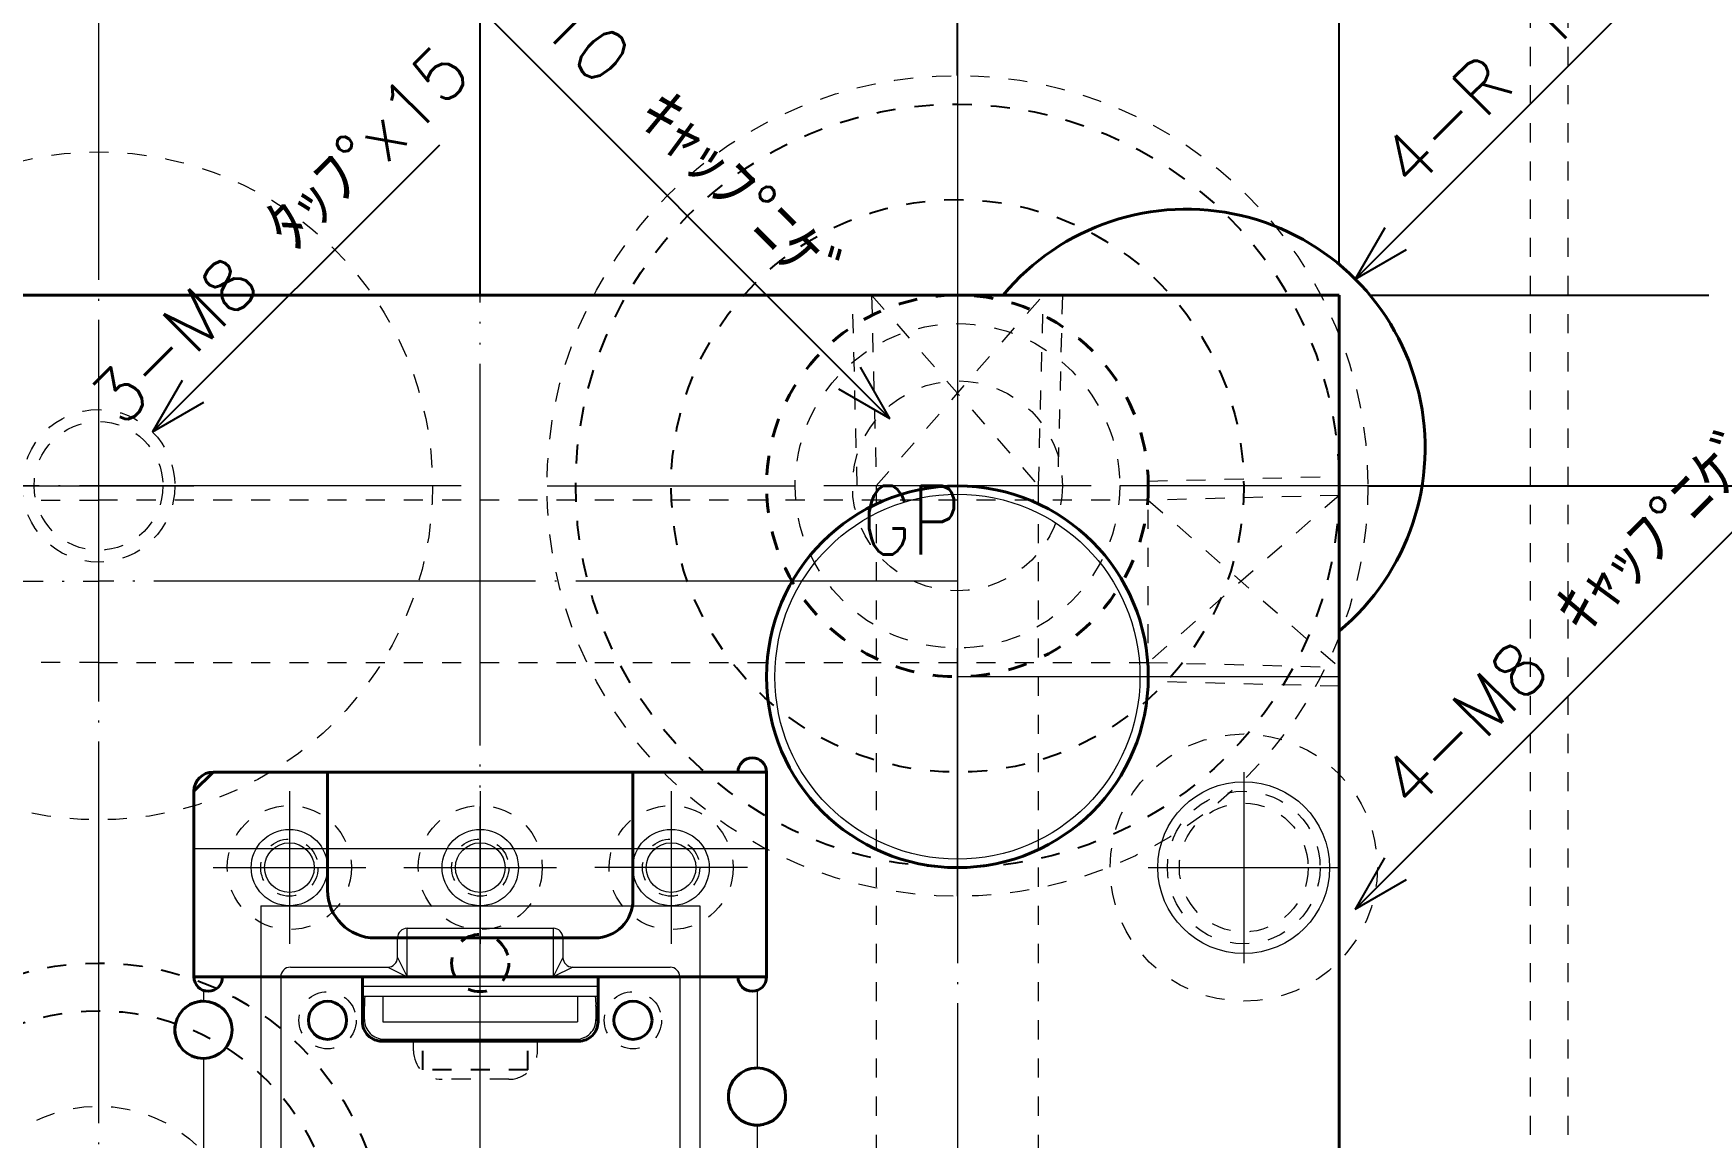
# Model space of a CAD drawing. Extents: x -178 to 604, y -587 to 345.
# Drawn here: x -3.4 to 83.8, y 65.8 to 123.7 of the extents above; entities that cross this region are included whole.
import ezdxf

# ---------------------------------------------------------------- set-up
doc = ezdxf.new("R2010")
doc.units = 0
doc.header["$MEASUREMENT"] = 0
for name, pattern in [('BORDER', [22, 20, -1, 0, -1]), ('DIVIDE', [23, 20, -1, 0, -1, 0, -1]), ('PHANTOM', [35, 30, -1, 1, -1, 1, -1]), ('STITCH', [2, 1, -1])]:
    doc.linetypes.add(name, pattern=pattern)
for name, color, linetype in [('1', 7, 'Continuous'), ('11', 7, 'Continuous'), ('12', 7, 'Continuous'), ('15', 7, 'Continuous'), ('25', 7, 'Continuous'), ('3', 7, 'Continuous'), ('4', 7, 'Continuous'), ('5', 7, 'Continuous'), ('7', 7, 'Continuous'), ('寸法線', 7, 'Continuous')]:
    doc.layers.add(name, color=color, linetype=linetype)
doc.styles.get("Standard").update_dxf_attribs({"font": 'txt', "bigfont": 'extfont'})
doc.dimstyles.new('VELDIM0', dxfattribs={"dimtxt": 2.69875, "dimasz": 3.000166, "dimexe": 0.5, "dimexo": 0.0625, "dimgap": 0.09, "dimtad": 0, "dimdec": 3, "dimdsep": 46, "dimtxsty": 'Standard', "dimcen": 0.09, "dimdle": 3, "dimadec": 0, "dimazin": 0, "dimtfac": 1, "dimtdec": 4, "dimtofl": 0, "dimtmove": 0, "dimatfit": 3, "dimfxl": 1, "dimtolj": 1, "dimtzin": 0, "dimarcsym": 0})
doc.dimstyles.new('VELDIM1', dxfattribs={"dimtxt": 2.69875, "dimasz": 3.000166, "dimexe": 0.5, "dimexo": 0.0625, "dimgap": 0.09, "dimtad": 0, "dimdec": 3, "dimdsep": 46, "dimtxsty": 'Standard', "dimcen": 0.09, "dimdle": 2, "dimadec": 0, "dimazin": 0, "dimtfac": 1, "dimtdec": 4, "dimtofl": 0, "dimtmove": 0, "dimatfit": 3, "dimfxl": 1, "dimtolj": 1, "dimtzin": 0, "dimarcsym": 0})
doc.dimstyles.new('VELDIM2', dxfattribs={"dimtxt": 2.69875, "dimasz": 3.000166, "dimexe": 1.25, "dimexo": 0.0625, "dimgap": 0.09, "dimtad": 0, "dimdec": 3, "dimdsep": 46, "dimtxsty": 'Standard', "dimcen": 0.09, "dimdle": 5, "dimadec": 0, "dimazin": 0, "dimtfac": 1, "dimtdec": 4, "dimtofl": 0, "dimtmove": 0, "dimatfit": 3, "dimfxl": 1, "dimtolj": 1, "dimtzin": 0, "dimarcsym": 0})

# ---------------------------------------------------------------- blocks, each defined once
blk = doc.blocks.new('*D181')
at = {"color": 0}
for p, q in [((65.828, 77.828), (86.167, 98.167)), ((67.381, 80.518), (65.828, 77.828)), ((65.828, 77.828), (68.518, 79.381))]:
    blk.add_line(p, q, dxfattribs=at)
blk.add_text('4-M8 ｷｬｯﾌ%%dﾆｹﾞ', height=2.69875, rotation=45, dxfattribs=at).set_placement((68.815, 82.851))
blk = doc.blocks.new('*D191')
at = {"color": 0}
for p, q in [((2.828, 102.828), (17.877, 117.877)), ((4.381, 105.518), (2.828, 102.828)), ((2.828, 102.828), (5.518, 104.381))]:
    blk.add_line(p, q, dxfattribs=at)
blk.add_text('3-M8 ﾀｯﾌ%%dx15', height=2.69875, rotation=45, dxfattribs=at).set_placement((1.244, 103.002))
blk = doc.blocks.new('CLUMP99')
at = {"layer": '11', "color": 5, "linetype": 'PHANTOM', "lineweight": 5}
for p, q in [((0, 105), (0, 95)), ((-5, 100), (5, 100))]:
    blk.add_line(p, q, dxfattribs=at)
at = {"layer": '11', "linetype": 'STITCH', "lineweight": 13}
blk.add_circle((0, 100), 4, dxfattribs=at)
at = {"layer": '11', "color": 5, "linetype": 'STITCH', "lineweight": 5}
blk.add_circle((0, 100), 3.375, dxfattribs=at)
blk = doc.blocks.new('CLUMP106')
at = {"layer": '11', "color": 5, "linetype": 'PHANTOM', "lineweight": 5}
for p, q in [((30, 84), (30, 76)), ((34, 80), (26, 80))]:
    blk.add_line(p, q, dxfattribs=at)
at = {"layer": '11', "linetype": 'STITCH', "lineweight": 5}
blk.add_circle((30, 80), 3.25, dxfattribs=at)
at = {"layer": '11', "color": 1, "lineweight": 13}
blk.add_circle((30, 80), 2, dxfattribs=at)
blk = doc.blocks.new('CLUMP107')
at = {"layer": '11', "color": 5, "linetype": 'PHANTOM', "lineweight": 5}
for p, q in [((30, 83), (30, 77)), ((33, 80), (27, 80))]:
    blk.add_line(p, q, dxfattribs=at)
at = {"layer": '11', "color": 1, "linetype": 'STITCH', "lineweight": 13}
blk.add_circle((30, 80), 1.5, dxfattribs=at)
at = {"layer": '11', "color": 5, "lineweight": 5}
blk.add_circle((30, 80), 1.3, dxfattribs=at)
blk = doc.blocks.new('CLUMP109')
at = {"layer": '12', "linetype": 'STITCH', "lineweight": 13}
for p, q in [((39.75, 100), (39.5, 110)), ((39.5, 110), (40.5, 110)), ((40.5, 110), (49.25, 100)), ((40.5, 110), (40.75, 100)), ((40.75, 100), (49.5, 110)), ((49.25, 100), (49.5, 110)), ((49.5, 110), (50.5, 110)), ((50.5, 110), (50.25, 100)), ((50.25, 100), (39.75, 100))]:
    blk.add_line(p, q, dxfattribs=at)
blk = doc.blocks.new('CLUMP108')
at = {"layer": '12', "linetype": 'STITCH', "lineweight": 13}
blk.add_blockref('CLUMP109', (0, 0), dxfattribs=at)
blk = doc.blocks.new('CLUMP110')
at = {"layer": '11', "color": 5, "linetype": 'PHANTOM', "lineweight": 5}
for p, q in [((20, 84), (20, 76)), ((16, 80), (24, 80))]:
    blk.add_line(p, q, dxfattribs=at)
at = {"layer": '11', "linetype": 'STITCH', "lineweight": 5}
blk.add_circle((20, 80), 3.25, dxfattribs=at)
at = {"layer": '11', "color": 1, "lineweight": 13}
blk.add_circle((20, 80), 2, dxfattribs=at)
blk = doc.blocks.new('CLUMP111')
at = {"layer": '11', "color": 5, "linetype": 'PHANTOM', "lineweight": 5}
for p, q in [((20, 83), (20, 77)), ((17, 80), (23, 80))]:
    blk.add_line(p, q, dxfattribs=at)
at = {"layer": '11', "color": 1, "linetype": 'STITCH', "lineweight": 13}
blk.add_circle((20, 80), 1.5, dxfattribs=at)
at = {"layer": '11', "color": 5, "lineweight": 5}
blk.add_circle((20, 80), 1.3, dxfattribs=at)
blk = doc.blocks.new('CLUMP112')
at = {"layer": '11', "color": 5, "linetype": 'PHANTOM', "lineweight": 5}
for p, q in [((10, 83), (10, 77)), ((7, 80), (13, 80))]:
    blk.add_line(p, q, dxfattribs=at)
at = {"layer": '11', "color": 1, "linetype": 'STITCH', "lineweight": 13}
blk.add_circle((10, 80), 1.5, dxfattribs=at)
at = {"layer": '11', "color": 5, "lineweight": 5}
blk.add_circle((10, 80), 1.3, dxfattribs=at)
blk = doc.blocks.new('CLUMP113')
at = {"layer": '11', "color": 5, "linetype": 'PHANTOM', "lineweight": 5}
for p, q in [((10, 84), (10, 76)), ((6, 80), (14, 80))]:
    blk.add_line(p, q, dxfattribs=at)
at = {"layer": '11', "linetype": 'STITCH', "lineweight": 5}
blk.add_circle((10, 80), 3.25, dxfattribs=at)
at = {"layer": '11', "color": 1, "lineweight": 13}
blk.add_circle((10, 80), 2, dxfattribs=at)
blk = doc.blocks.new('CLUMP276')
at = {"layer": '7', "lineweight": 13}
for p, q in [((-5, 81), (-35, 81)), ((5, 81), (35, 81)), ((-8.5, 78), (-31.5, 78)), ((-31.5, 78), (-31.5, 74.272)), ((-8.5, 78), (-8.5, 74.272)), ((8.5, 78), (31.5, 78)), ((8.5, 78), (8.5, 74.272)), ((31.5, 78), (31.5, 74.272)), ((-31.5, 74.272), (-31.5, 29.5)), ((-8.5, 74.272), (-8.5, 48)), ((8.5, 74.272), (8.5, 48)), ((31.5, 74.272), (31.5, 29.5)), ((-34.5, 73.565), (-34.5, 69.5)), ((-5.5, 73.565), (-5.5, 73)), ((5.5, 73.565), (5.5, 73)), ((34.5, 73.565), (34.5, 69.5)), ((-5.5, 70), (-5.5, 48)), ((5.5, 70), (5.5, 48)), ((-34.5, 66.5), (-34.5, 58)), ((34.5, 66.5), (34.5, 58)), ((-34.5, 55), (-34.5, 29.5)), ((34.5, 55), (34.5, 29.5)), ((-31.5, 29.5), (-20, 29.5)), ((31.5, 29.5), (20, 29.5)), ((-31.5, 26.5), (-20, 26.5)), ((31.5, 26.5), (20, 26.5))]:
    blk.add_line(p, q, dxfattribs=at)
for centre, radius, start, end in [((-7, 48), 1.5, 180, 270), ((7, 48), 1.5, 270, 0), ((-31.5, 29.5), 3, 180, 270), ((-20, 28), 1.5, 270, 90), ((20, 28), 1.5, 90, 270), ((31.5, 29.5), 3, 270, 0)]:
    blk.add_arc(centre, radius, start, end, dxfattribs=at)
blk = doc.blocks.new('CLUMP277')
at = {"layer": '11', "linetype": 'STITCH', "lineweight": 5}
blk.add_circle((0, 60), 7.5, dxfattribs=at)
at = {"layer": '11', "linetype": 'STITCH', "lineweight": 13}
blk.add_circle((0, 60), 4.5, dxfattribs=at)
blk = doc.blocks.new('CLUMP321')
at = {"layer": '11', "linetype": 'STITCH', "lineweight": 5}
blk.add_circle((60, 80), 7, dxfattribs=at)
at = {"layer": '11', "lineweight": 13}
blk.add_circle((60, 80), 4.5, dxfattribs=at)
blk = doc.blocks.new('CLUMP322')
at = {"layer": '11', "color": 5, "linetype": 'PHANTOM', "lineweight": 5}
for p, q in [((60, 85), (60, 75)), ((55, 80), (65, 80))]:
    blk.add_line(p, q, dxfattribs=at)
at = {"layer": '11', "linetype": 'STITCH', "lineweight": 13}
blk.add_circle((60, 80), 4, dxfattribs=at)
at = {"layer": '11', "color": 5, "linetype": 'STITCH', "lineweight": 5}
blk.add_circle((60, 80), 3.375, dxfattribs=at)
blk = doc.blocks.new('CLUMP324')
at = {"layer": '12', "linetype": 'STITCH', "lineweight": 13}
for p, q in [((55, 100.25), (65, 100.5)), ((65, 100.5), (65, 99.5)), ((55, 89.75), (55, 100.25)), ((65, 99.5), (55, 90.75)), ((65, 99.5), (55, 99.25)), ((55, 99.25), (65, 90.5)), ((55, 90.75), (65, 90.5)), ((65, 90.5), (65, 89.5)), ((65, 89.5), (55, 89.75))]:
    blk.add_line(p, q, dxfattribs=at)
blk = doc.blocks.new('CLUMP323')
at = {"layer": '12', "linetype": 'STITCH', "lineweight": 13}
blk.add_blockref('CLUMP324', (0, 0), dxfattribs=at)
blk = doc.blocks.new('CLUMP327')
at = {"layer": '11', "color": 5, "linetype": 'PHANTOM', "lineweight": 5}
for p, q in [((45, 107), (45, 93)), ((52, 100), (38, 100))]:
    blk.add_line(p, q, dxfattribs=at)
at = {"layer": '11', "linetype": 'STITCH', "lineweight": 5}
blk.add_circle((45, 100), 8.5, dxfattribs=at)
at = {"layer": '11', "linetype": 'STITCH', "lineweight": 13}
blk.add_circle((45, 100), 5.5, dxfattribs=at)
blk = doc.blocks.new('CLUMP367')
at = {"layer": '4', "color": 4, "linetype": 'DIVIDE', "lineweight": 5}
for p, q in [((16.175, 74.272), (16.175, 76.822)), ((23.825, 76.822), (23.825, 74.272)), ((15.665, 76.312), (24.335, 76.312)), ((15.665, 75.292), (16.175, 74.272)), ((24.335, 75.292), (23.825, 74.272)), ((9.545, 74.272), (16.175, 74.272)), ((15.155, 74.782), (16.175, 74.272)), ((24.845, 74.782), (23.825, 74.272)), ((23.825, 74.272), (30.455, 74.272)), ((26.171, 73.762), (13.829, 73.762)), ((13.829, 71.925), (13.936, 72.032)), ((26.064, 72.032), (26.171, 71.925)), ((14.848, 70.906), (14.954, 71.013)), ((25.046, 71.013), (25.152, 70.906))]:
    blk.add_line(p, q, dxfattribs=at)
blk = doc.blocks.new('*D676')
at = {"color": 0}
for p, q in [((66.605, 110), (87.736, 110)), ((87.736, 110), (108.868, 110)), ((108.868, 110), (128.413, 110))]:
    blk.add_line(p, q, dxfattribs=at)
blk.add_text('110', height=2.6987, dxfattribs=at).set_placement((130, 110.285))
blk = doc.blocks.new('*D677')
at = {"color": 0}
for p, q in [((66.5, 100), (87.667, 100)), ((87.667, 100), (108.833, 100)), ((108.833, 100), (128.413, 100))]:
    blk.add_line(p, q, dxfattribs=at)
blk.add_text('100', height=2.6987, dxfattribs=at).set_placement((130, 98.889))
blk = doc.blocks.new('*D733')
at = {"color": 0}
for p, q in [((63.5, 149), (85.667, 149)), ((85.667, 149), (107.833, 149)), ((107.833, 149), (128.413, 149))]:
    blk.add_line(p, q, dxfattribs=at)
blk.add_text('149', height=2.6987, dxfattribs=at).set_placement((130, 147.889))
blk = doc.blocks.new('CLUMP398')
at = {"layer": '25', "color": 5, "linetype": 'BORDER', "lineweight": 5}
for p, q in [((45, 121.5), (45, 108.5)), ((23.5, 100), (36.5, 100)), ((66.5, 100), (53.5, 100)), ((45, 78.5), (45, 91.5))]:
    blk.add_line(p, q, dxfattribs=at)
blk = doc.blocks.new('*D736')
at = {"color": 0}
for p, q in [((65, 157.202), (65, 178.413)), ((65, 134.403), (65, 157.202)), ((65, 111.605), (65, 134.403))]:
    blk.add_line(p, q, dxfattribs=at)
blk.add_text('65', height=2.6987, rotation=90, dxfattribs=at).set_placement((64.715, 180))
blk = doc.blocks.new('*D741')
at = {"color": 0}
for p, q in [((-20, 156.667), (-20, 178.413)), ((-20, 133.333), (-20, 156.667)), ((-20, 110), (-20, 133.333))]:
    blk.add_line(p, q, dxfattribs=at)
blk.add_text('20 製品基準', height=2.6987, rotation=90, dxfattribs=at).set_placement((-19.026, 180))
blk = doc.blocks.new('*D742')
at = {"color": 0}
for p, q in [((-45, 160.5), (-45, 178.413)), ((-45, 141), (-45, 160.5)), ((-45, 121.5), (-45, 141))]:
    blk.add_line(p, q, dxfattribs=at)
blk.add_text('45', height=2.6987, rotation=90, dxfattribs=at).set_placement((-43.889, 180))
blk = doc.blocks.new('*D744')
at = {"color": 0}
for p, q in [((20, 156.667), (20, 178.413)), ((20, 133.333), (20, 156.667)), ((20, 110), (20, 133.333))]:
    blk.add_line(p, q, dxfattribs=at)
blk.add_text('20 製品基準', height=2.6987, rotation=90, dxfattribs=at).set_placement((20.974, 180))
blk = doc.blocks.new('*D746')
at = {"color": 0}
for p, q in [((45, 160.5), (45, 178.413)), ((45, 141), (45, 160.5)), ((45, 121.5), (45, 141))]:
    blk.add_line(p, q, dxfattribs=at)
blk.add_text('45', height=2.6987, rotation=90, dxfattribs=at).set_placement((46.111, 180))
blk = doc.blocks.new('*D755')
at = {"color": 0}
for p, q in [((100, 158.5), (100, 178.413)), ((100, 137), (100, 158.5)), ((100, 115.5), (100, 137))]:
    blk.add_line(p, q, dxfattribs=at)
blk.add_text('100', height=2.6987, rotation=90, dxfattribs=at).set_placement((101.111, 180))
blk = doc.blocks.new('*D756')
at = {"color": 0}
for p, q in [((41.465, 103.537), (16.227, 128.789)), ((41.465, 103.537), (39.913, 106.227)), ((38.776, 105.09), (41.465, 103.537))]:
    blk.add_line(p, q, dxfattribs=at)
blk.add_text('6-M10 ｷｬｯﾌ%%dﾆｹﾞ', height=2.69875, rotation=314.9842, dxfattribs=at).set_placement((17.245, 129.807))
blk = doc.blocks.new('*D757')
at = {"color": 0}
for p, q in [((65.839, 110.839), (80.4, 125.4)), ((67.392, 113.529), (65.839, 110.839)), ((65.839, 110.839), (68.529, 112.392))]:
    blk.add_line(p, q, dxfattribs=at)
blk.add_text('4-R 12.5', height=2.6987, rotation=45, dxfattribs=at).set_placement((68.814, 115.386))
blk = doc.blocks.new('*D758')
at = {"color": 0}
for p, q in [((5, 140), (46.667, 140)), ((46.667, 140), (88.333, 140)), ((88.333, 140), (128.413, 140))]:
    blk.add_line(p, q, dxfattribs=at)
blk.add_text('140', height=2.6987, dxfattribs=at).set_placement((130, 138.889))
blk = doc.blocks.new('*D806')
at = {"color": 0}
for p, q in [((-100, 158.5), (-100, 178.413)), ((-100, 137), (-100, 158.5)), ((-100, 115.5), (-100, 137))]:
    blk.add_line(p, q, dxfattribs=at)
blk.add_text('100', height=2.6987, rotation=90, dxfattribs=at).set_placement((-98.889, 180))
blk = doc.blocks.new('*D823')
at = {"color": 0}
for p, q in [((-65, 154.333), (-65, 178.413)), ((-65, 128.667), (-65, 154.333)), ((-65, 103), (-65, 128.667))]:
    blk.add_line(p, q, dxfattribs=at)
blk.add_text('65', height=2.6987, rotation=90, dxfattribs=at).set_placement((-65.285, 180))

msp = doc.modelspace()

# ---------------------------------------------------------------- linework, layer by layer
at = {"layer": '1', "color": 1, "linetype": 'DIVIDE', "lineweight": 13}
msp.add_line((20, 40), (20, 110), dxfattribs=at)
at = {"layer": '11', "linetype": 'STITCH', "lineweight": 13}
msp.add_circle((45, 100), 21.5, dxfattribs=at)
at = {"layer": '11', "linetype": 'STITCH', "lineweight": 25}
for radius in [20, 15]:
    msp.add_circle((45, 100), radius, dxfattribs=at)
at = {"layer": '11', "color": 3, "linetype": 'STITCH', "lineweight": 25}
msp.add_circle((0, 60), 12.5, dxfattribs=at)
at = {"layer": '12', "linetype": 'STITCH', "lineweight": 13}
for p, q in [((40.75, 100), (40.75, 27)), ((49.25, 27), (49.25, 100)), ((-55, 99.25), (0, 99.25)), ((55, 99.25), (0, 99.25)), ((0, 90.75), (-55, 90.75)), ((0, 90.75), (55, 90.75))]:
    msp.add_line(p, q, dxfattribs=at)
at = {"layer": '12', "color": 5, "linetype": 'BORDER', "lineweight": 5}
for p, q in [((-45, 95), (0, 95)), ((45, 95), (0, 95)), ((45, 95), (45, 35))]:
    msp.add_line(p, q, dxfattribs=at)
at = {"layer": '15', "color": 3, "lineweight": 40}
for centre in [(12, 72), (28, 72)]:
    msp.add_circle(centre, 1, dxfattribs=at)
at = {"layer": '25', "color": 5, "linetype": 'BORDER', "lineweight": 5}
for p, q in [((0, 175), (0, 40)), ((19, 100), (-19, 100))]:
    msp.add_line(p, q, dxfattribs=at)
at = {"layer": '25', "linetype": 'STITCH', "lineweight": 13}
for p, q in [((75, 173), (75, 0)), ((77, 0), (77, 173))]:
    msp.add_line(p, q, dxfattribs=at)
at = {"layer": '25', "color": 1, "linetype": 'STITCH', "lineweight": 5}
msp.add_circle((0, 100), 17.5, dxfattribs=at)
at = {"layer": '25', "linetype": 'STITCH', "lineweight": 40}
for centre, radius in [((45, 100), 10), ((20, 75), 1.5), ((5.5, 71.5), 1.5), ((34.5, 68), 1.5)]:
    msp.add_circle(centre, radius, dxfattribs=at)
at = {"layer": '25', "color": 3, "linetype": 'STITCH', "lineweight": 25}
msp.add_circle((0, 60), 15, dxfattribs=at)
at = {"layer": '25', "color": 3, "linetype": 'STITCH', "lineweight": 13}
for centre in [(12, 72), (28, 72)]:
    msp.add_circle(centre, 1.5, dxfattribs=at)
at = {"layer": '25', "lineweight": 40}
msp.add_arc((57, 102), 12.5, 309.791819, 140.208181, dxfattribs=at)
at = {"layer": '3', "lineweight": 13}
for p, q in [((16.1751, 76.822), (23.8251, 76.822)), ((15.6651, 75.292), (15.6651, 76.312)), ((24.3351, 76.312), (24.3351, 75.292)), ((9.545, 74.272), (9.545, 31.33)), ((10.055, 74.782), (15.1551, 74.782)), ((24.8451, 74.782), (29.945, 74.782)), ((30.455, 74.272), (30.455, 31.33)), ((13.8289, 71.9246), (13.8289, 73.762)), ((26.1711, 73.762), (26.1711, 71.9246)), ((26.1443, 73.252), (13.8557, 73.252)), ((13.9358, 72.0315), (13.9358, 72.742)), ((14.9, 73.252), (14.9, 71.926)), ((25.1, 73.252), (25.1, 71.926)), ((26.0642, 72.742), (26.0642, 72.0315)), ((14.9, 71.926), (25.1, 71.926)), ((14.8475, 70.906), (25.1525, 70.906)), ((14.9544, 71.0129), (25.0456, 71.0129))]:
    msp.add_line(p, q, dxfattribs=at)
for centre, radius, start, end in [((16.1751, 76.312), 0.51, 90, 180), ((23.8251, 76.312), 0.51, 0, 90), ((15.1551, 75.292), 0.51, 270.000593, 359.999407), ((24.8451, 75.292), 0.51, 180.000593, 269.999407), ((10.055, 74.272), 0.51, 90, 180), ((29.945, 74.272), 0.51, 0, 90), ((15.7159, 73.6052), 1.8934, 175.249413, 190.750587), ((23.7147, 73.635), 2.4597, 351.041107, 2.958893), ((15.674, 72.9066), 1.746, 168.590216, 185.409784), ((23.4927, 72.8629), 2.5743, 357.307431, 8.692569), ((14.8471, 71.9242), 1.0182, 179.977505, 270.022495), ((14.954, 72.0311), 1.0182, 179.977505, 270.022495), ((25.046, 72.0311), 1.0182, 269.977505, 0.022495), ((25.1529, 71.9242), 1.0182, 269.977505, 0.022495)]:
    msp.add_arc(centre, radius, start, end, dxfattribs=at)
at = {"layer": '5', "lineweight": 40}
for p, q in [((-52, 110), (65, 110)), ((65, 110), (65, -110)), ((6, 85), (5, 84)), ((35, 85), (6, 85)), ((12, 78.812), (12, 85)), ((28, 85), (28, 78.312)), ((35, 74.272), (35, 85)), ((5, 74.272), (5, 84)), ((14.5, 76.312), (26, 76.312)), ((20, 74.272), (5, 74.272)), ((13.8289, 71.9246), (13.8289, 74.272)), ((35, 74.272), (20, 74.272)), ((26.1711, 74.272), (26.1711, 71.9246)), ((14.8475, 70.906), (25.1525, 70.906))]:
    msp.add_line(p, q, dxfattribs=at)
at = {"layer": '5', "color": 5, "linetype": 'BORDER', "lineweight": 5}
for p in [(45, 110), (65, 90)]:
    msp.add_line(p, (45, 90), dxfattribs=at)
at = {"layer": '5', "linetype": 'STITCH', "lineweight": 13}
for p, q in [((16.5, 70.406), (16.5, 70.906)), ((23, 70.406), (23, 70.906)), ((21.5, 68.906), (18, 68.906))]:
    msp.add_line(p, q, dxfattribs=at)
at = {"layer": '5', "linetype": 'STITCH', "lineweight": 25}
for p, q in [((17, 69.406), (17, 70.906)), ((22.5, 69.406), (22.5, 70.906)), ((22.5, 69.406), (17, 69.406))]:
    msp.add_line(p, q, dxfattribs=at)
at = {"layer": '5', "lineweight": 40}
for centre, radius in [((45, 90), 10), ((5.5, 71.5), 1.5), ((34.5, 68), 1.5)]:
    msp.add_circle(centre, radius, dxfattribs=at)
at = {"layer": '5', "lineweight": 13}
msp.add_circle((45, 90), 9.5626, dxfattribs=at)
at = {"layer": '5', "lineweight": 40}
for centre, radius, start, end in [((34.25, 85), 0.75, 0, 180), ((6, 84), 1, 90, 180), ((14.5, 78.812), 2.5, 180, 270), ((26, 78.312), 2, 270, 0), ((5.75, 74.272), 0.75, 180, 0), ((34.25, 74.272), 0.75, 180, 360), ((14.8471, 71.9242), 1.0182, 179.977505, 270.022495), ((25.1529, 71.9242), 1.0182, 269.977505, 0.022495)]:
    msp.add_arc(centre, radius, start, end, dxfattribs=at)
at = {"layer": '5', "linetype": 'STITCH', "lineweight": 13}
for centre, start, end in [((18, 70.406), 179.999999, 269.999998), ((21.5, 70.406), 269.999994, 0.000001)]:
    msp.add_arc(centre, 1.5, start, end, dxfattribs=at)

# ---------------------------------------------------------------- block references
at = {"layer": '11', "linetype": 'STITCH', "lineweight": 13}
msp.add_blockref('CLUMP327', (0, 0), dxfattribs=at)
at = {"layer": '11', "linetype": 'PHANTOM', "lineweight": 13}
for name in ['CLUMP99', 'CLUMP322']:
    msp.add_blockref(name, (0, 0), dxfattribs=at)
at = {"layer": '11', "lineweight": 13}
msp.add_blockref('CLUMP321', (0, 0), dxfattribs=at)
at = {"layer": '11', "lineweight": 25}
for name in ['CLUMP113', 'CLUMP110', 'CLUMP106', 'CLUMP112', 'CLUMP111', 'CLUMP107']:
    msp.add_blockref(name, (0, 0), dxfattribs=at)
at = {"layer": '11', "linetype": 'STITCH', "lineweight": 40}
msp.add_blockref('CLUMP277', (0, 0), dxfattribs=at)
at = {"layer": '12', "lineweight": 13}
for name in ['CLUMP108', 'CLUMP323']:
    msp.add_blockref(name, (0, 0), dxfattribs=at)
at = {"layer": '25', "color": 5, "linetype": 'STITCH', "lineweight": 25}
msp.add_blockref('CLUMP398', (0, 0), dxfattribs=at)
at = {"layer": '4', "color": 4, "lineweight": 40}
msp.add_blockref('CLUMP367', (0, 0), dxfattribs=at)
at = {"layer": '7', "lineweight": 13}
msp.add_blockref('CLUMP276', (0, 0), dxfattribs=at)

# ---------------------------------------------------------------- texts
at = {"layer": '11', "lineweight": 5, "insert": (40, 100), "char_height": 3.59833, "width": 5.75, "attachment_point": 1}
msp.add_mtext('\\W0.8;GP', dxfattribs=at)

# ---------------------------------------------------------------- dimensions: what is measured, and where the dimension line sits
at = {"layer": '寸法線', "color": 5, "lineweight": 5}
for feature_location, offset, dtype, origin, picture, middle in [((-20, 110), (20, 65), 0, (-20, 180), '*D741', (-20, 180)), ((20, 110), (-20, 65), 1, (20, 180), '*D744', (20, 180))]:
    dim = msp.add_ordinate_dim(feature_location=feature_location, offset=offset, dtype=dtype, origin=origin, text='<> 製品基準', dimstyle='VELDIM0', dxfattribs=at)
    dim.commit()
    dim.dimension.update_dxf_attribs({"geometry": picture, "text_midpoint": middle})
for feature_location, offset, dtype, origin, dimstyle, picture, middle in [((-100, 115.5), (100, 59.5), 0, (-100, 180), 'VELDIM0', '*D806', (-100, 180)), ((100, 115.5), (-100, 59.5), 1, (100, 180), 'VELDIM0', '*D755', (100, 180)), ((-45, 121.5), (45, 53.5), 0, (-45, 180), 'VELDIM0', '*D742', (-45, 180)), ((45, 121.5), (-45, 53.5), 1, (45, 180), 'VELDIM0', '*D746', (45, 180)), ((63.5, 149), (61.5, -149), 0, (130, 149), 'VELDIM1', '*D733', (130, 149)), ((5, 140), (120, -140), 0, (130, 140), 'VELDIM1', '*D758', (130, 140)), ((66.5, 100), (58.5, -100), 0, (130, 100), 'VELDIM1', '*D677', (130, 100))]:
    dim = msp.add_ordinate_dim(feature_location=feature_location, offset=offset, dtype=dtype, origin=origin, dimstyle=dimstyle, dxfattribs=at)
    dim.commit()
    dim.dimension.update_dxf_attribs({"geometry": picture, "text_midpoint": middle})
at = {"layer": '寸法線', "color": 1, "lineweight": 5}
for feature_location, offset, dtype, origin, picture, middle in [((-65, 103), (65, 72), 0, (-65, 180), '*D823', (-65, 180)), ((65, 111.6046863561), (-65, 63.3953136439), 1, (65, 180), '*D736', (65, 180)), ((66.6046863561, 110), (58.3953136439, -110), 0, (130, 110), '*D676', (130, 110))]:
    dim = msp.add_ordinate_dim(feature_location=feature_location, offset=offset, dtype=dtype, origin=origin, dimstyle='VELDIM1', dxfattribs=at)
    dim.commit()
    dim.dimension.update_dxf_attribs({"geometry": picture, "text_midpoint": middle})
at = {"layer": '寸法線', "color": 5, "lineweight": 5}
for p1, p2, text, picture, middle in [((48.5346, 96.4635), (41.4654, 103.5365), '6-M<> ｷｬｯﾌ%%dﾆｹﾞ', '*D756', (25, 120)), ((-2.8284, 97.1716), (2.8284, 102.8284), '3-M<> ﾀｯﾌ%%dx15', '*D191', (10.375, 110)), ((60.1716, 72.1716), (65.8284, 77.8284), '4-M<> ｷｬｯﾌ%%dﾆｹﾞ', '*D181', (78, 90))]:
    dim = msp.add_diameter_dim_2p(p1=p1, p2=p2, text=text, dimstyle='VELDIM2', dxfattribs=at)
    dim.commit()
    dim.dimension.update_dxf_attribs({"geometry": picture, "text_midpoint": middle, "dimtype": 131})
dim = msp.add_radius_dim(center=(57, 102), mpoint=(65.8388, 110.8388), text='4-R <>', dimstyle='VELDIM2', dxfattribs=at)
dim.commit()
dim.dimension.update_dxf_attribs({"geometry": '*D757', "text_midpoint": (75, 120), "dimtype": 132})

doc.saveas('drawing.dxf')
